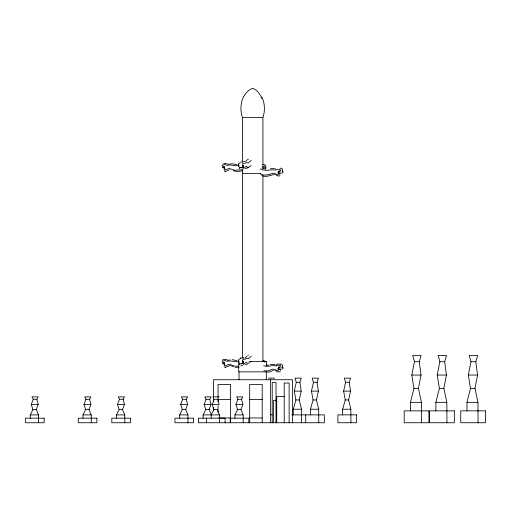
<?xml version="1.0" encoding="UTF-8"?>
<svg xmlns="http://www.w3.org/2000/svg" width="511" height="511" viewBox="0 0 511 511"><rect width="100%" height="100%" fill="white"/><g stroke="black" fill="none" stroke-linecap="round" stroke-linejoin="round"><path stroke-width="0.77" d="M224.029 166.739L224.048 166.318M224.048 362.242L224.029 362.663A2.517 0.913 -66 0 0 224.048 362.931M421.518 422.75L421.434 402.349L418.458 388.379L421.019 375.042L419.288 361.711L421.09 355.445L412.728 355.445L414.453 361.711L411.809 375.042L413.961 388.379L410.467 402.349L410.467 410.863M446.85 410.863L446.85 402.349L443.874 388.379L446.435 375.042L444.704 361.711L446.505 355.445L438.144 355.445L439.869 361.711L437.224 375.042L439.377 388.379L435.877 402.349L435.877 410.863M477.957 410.863L477.957 402.349L474.981 388.379L477.542 375.042L475.811 361.711L477.613 355.445L469.251 355.445L470.976 361.711L468.332 375.042L470.484 388.379L466.99 402.349L466.99 410.863M301.516 414.868L301.516 409.228L299.28 399.966L301.203 391.126L299.9 382.285L301.254 378.134L294.968 378.134L296.265 382.285L294.279 391.126L295.895 399.966L293.269 409.228L293.269 414.868M318.692 414.868L318.692 409.228L316.456 399.966L318.379 391.126L317.076 382.285L318.43 378.134L312.144 378.134L313.441 382.285L311.455 391.126L313.071 399.966L310.445 409.228L310.445 414.868M350.923 422.75L350.859 409.228L348.623 399.966L350.546 391.126L349.243 382.285L350.597 378.134L344.312 378.134L345.608 382.285L343.622 391.126L345.238 399.966L342.613 409.228L342.613 414.868M239.41 167.091L239.333 168.221L239.787 168.739M239.41 363.014L239.333 364.151L239.787 364.669M262.922 168.751L262.922 117.575C265.209 110.874 264.896 103.292 261.83 96.892M38.574 422.75L38.504 414.906L36.268 409.535L38.197 404.405L36.894 399.283L38.248 396.875L31.963 396.875L33.26 399.283L31.267 404.405L32.889 409.535L30.258 414.906L30.258 418.177M91.29 422.75L91.226 414.906L88.991 409.535L90.913 404.405L89.617 399.283L90.964 396.875L84.679 396.875L85.976 399.283L83.989 404.405L85.612 409.535L82.98 414.906L82.98 418.177M124.831 422.75L124.761 414.906L122.525 409.535L124.454 404.405L123.151 399.283L124.505 396.875L118.22 396.875L119.517 399.283L117.524 404.405L119.146 409.535L116.514 414.906L116.514 418.177M187.984 422.75L187.92 414.906L185.685 409.535L187.607 404.405L186.304 399.283L187.658 396.875L181.373 396.875L182.67 399.283L180.683 404.405L182.299 409.535L179.674 414.906L179.674 418.177M211.356 414.906L209.12 409.535L211.043 404.405L209.746 399.283L211.094 396.875L204.809 396.875L206.105 399.283L204.119 404.405L205.741 409.535L203.11 414.906L203.11 418.177M243.242 422.75L243.172 414.906L240.936 409.535L242.866 404.405L241.562 399.283L242.917 396.875L236.631 396.875L237.928 399.283L235.935 404.405L237.558 409.535L234.926 414.906L234.926 418.177M212.206 404.405L214.198 399.283L217.833 399.283L219.136 404.405L212.206 404.405L213.828 409.535L211.196 414.906L211.196 418.177M282.289 171.364L282.717 169.454L281.721 168.438L279.894 168.113M264.519 362.082L265.407 361.533L265.956 361.858M279.734 174.749L279.926 174.398M278.878 367.211L278.872 367.352A2.517 0.913 66 0 0 279.089 367.62M238.886 165.8L238.42 166.477L238.854 166.663M238.886 361.724L238.42 362.408L238.854 362.586M279.089 171L278.872 171.421A2.517 0.913 66 0 0 279.089 171.696M242.987 165.468L242.61 165.82M242.936 361.469L242.591 361.06M245.721 161.361L246.89 160.256M245.012 358.09L246.89 356.186M276.106 175.056L277.952 176.014L279.913 175.765M250.997 165.519L249.879 166.643L247.746 167.442L246.002 166.42C244.482 167.378 242.814 170.265 243.613 166.886L243.555 166.337L242.463 166.522L243.364 165.379L242.91 165.136C241.051 162.99 245.286 163.852 246.238 162.626L248.295 162.875L251.284 160.269M250.633 361.794L250.997 361.443M282.066 367.69L282.717 365.384L281.721 364.362L280.737 364.132M280.482 370.692C279.83 372.551 277.396 372.212 276.106 370.98M276.061 364.937L276.598 364.937L276.061 364.931M281.689 173.395L283.337 172.098L281.893 171.07M281.689 369.319L283.337 368.022L281.893 366.994M247.286 159.662L248.493 159.145M242.834 169.735L241.281 169.997M242.834 365.659L240.847 365.857M247.746 355.337L248.493 355.075M243.051 357.662L243.804 357.393M240.489 162.262L242.061 161.961M240.489 358.185L242.061 357.885L243.504 358.447M240.164 358.332L240.853 358.019M239.621 359.035C238.522 358.824 237.698 361.13 238.867 361.022M278.661 172.533L278.131 172.692A2.529 0.99 -86.5 0 0 278.233 172.98M278.661 368.457L278.131 368.616A2.529 0.99 -86.5 0 0 278.361 369.134M248.723 167.627L245.267 168.566M249.879 362.574L247.746 363.372L246.002 362.344C244.482 363.302 242.814 366.189 243.613 362.81L243.555 362.267L242.463 362.446L243.364 361.303L242.91 361.066C241.051 358.914 245.286 359.776 246.238 358.556L248.295 358.799L251.284 356.199M273.417 370.354L269.386 371.989L267.291 372.11M229.401 169.818L225.562 171.389M239.001 165.136C235.015 166.918 230.927 163.999 226.801 165.347L225.217 164.529L222.125 165.104L222.381 166.139L224.374 166.637L222.202 167.461L224.763 167.665L224.188 169.262L224.674 170.195L228.213 168.694L229.765 168.617L234.485 170.259L240.719 169.882M239.001 361.066C235.015 362.842 230.927 359.923 226.801 361.277L225.217 360.453L222.125 361.034L222.381 362.063L224.374 362.567L222.202 363.385L224.763 363.589L224.188 365.186L224.674 366.119L228.213 364.618L230.467 364.541L234.485 366.183L238.854 366.17M238.867 165.098C237.564 165.117 238.733 162.619 239.94 163.111M243.025 362.586L243.281 362.618A2.529 2.357 59.8 0 1 243 362.893M239.889 363.513C238.912 364.183 244.814 363.743 241.767 363.481M230.071 359.865L229.535 360.025M242.572 170.808L237.047 171.504L233.284 170.744M243.415 161.572L244.973 161.444M247.273 364.196L245.267 364.49M222.655 359.674L227.095 359.437M223.633 163.52L227.095 163.514M229.535 164.101L232.135 163.75L236.887 164.727M270.262 364.669L272.222 364.362L274.988 364.745M268.684 365.205L266.097 365.033M270.421 168.713L274.286 168.624M277.269 364.119L280.577 364.1M225.562 367.32L229.241 365.774L230.627 365.704M262.839 166.854L264.238 166.822L264.89 165.73C266.474 164.97 266.078 167.289 265.228 167.729C266.716 168.266 265.132 168.541 265.107 169.371M262.98 164.459L265.075 164.823M262.98 360.383L264.391 360.472M239.122 367.358L234.958 367.307M261.83 98.585C260.252 94.171 257.186 89.962 252.677 88.25C241.582 92.663 238.797 107.246 242.425 117.575L262.922 117.575M242.425 173.478L260.827 173.478M238.707 361.628L238.707 371.855L266.64 371.855M249.33 361.628L266.64 361.628L266.64 365.563M414.453 361.711L419.282 361.711M439.869 361.711L444.704 361.711M470.976 361.711L475.811 361.711M411.809 375.042L421.019 375.042M437.224 375.042L446.435 375.042M468.332 375.042L477.542 375.042M268.384 378.134L274.669 378.134M296.265 382.285L299.9 382.285M313.441 382.285L317.069 382.285M345.608 382.285L349.243 382.285M413.961 388.379L418.458 388.379M439.377 388.379L443.867 388.379M470.484 388.379L474.975 388.379M294.279 391.126L301.203 391.126M311.455 391.126L318.379 391.126M343.622 391.126L350.546 391.126M284.225 396.498L276.732 396.498L276.732 422.75M212.902 396.875L219.187 396.875M33.26 399.283L36.894 399.283M85.976 399.283L89.617 399.283M119.517 399.283L123.151 399.283M182.67 399.283L186.298 399.283M206.105 399.283L209.746 399.283M237.928 399.283L241.562 399.283M218.063 399.449L230.576 399.449M249.687 399.449L262.2 399.449M295.895 399.966L299.28 399.966M313.071 399.966L316.456 399.966M345.238 399.966L348.623 399.966M276.01 400.305L273.532 400.305L273.532 422.75M410.467 402.349L421.434 402.349M435.877 402.349L446.85 402.349M466.99 402.349L477.957 402.349M31.267 404.405L38.197 404.405M83.989 404.405L90.913 404.405M117.524 404.405L124.454 404.405M180.683 404.405L187.607 404.405M204.119 404.405L211.043 404.405M235.935 404.405L242.866 404.405M293.269 409.228L301.516 409.228M310.445 409.228L318.679 409.228M342.613 409.228L350.846 409.228M32.889 409.535L36.268 409.535M85.612 409.535L88.991 409.535M119.146 409.535L122.525 409.535M182.299 409.535L185.685 409.535M205.741 409.535L209.12 409.535M213.828 409.535L217.207 409.535L219.443 414.906L219.443 418.177M237.558 409.535L240.936 409.535M270.37 414.779L272.21 414.779M30.258 414.906L38.504 414.906M82.98 414.906L91.226 414.906M116.514 414.906L124.761 414.906M179.674 414.906L187.907 414.906M203.11 414.906L219.443 414.906M234.926 414.906L243.172 414.906M291.743 414.868L324.325 414.868L324.325 422.75L198.402 422.75L198.402 418.177L225.076 418.177L225.076 422.75M218.849 417.953L230.576 417.953M249.687 417.953L262.2 417.953M263.81 370.852L268.192 370.871L272.216 369.223L274.477 369.306L278.022 370.801L278.508 369.875L277.933 368.278L280.501 368.067L278.323 367.249L280.322 366.751L280.577 365.716L277.473 365.141L275.889 365.959C271.75 364.611 267.662 367.53 263.657 365.748M224.022 169.058L223.959 168.879A2.498 0.434 24.6 0 1 224.118 168.63M224.022 364.982L223.959 364.803A2.498 0.434 24.6 0 1 223.914 364.618M275.122 174.538C271.086 174.5 266.448 177.994 261.76 175.497M275.576 168.847L274.988 168.822M260.284 168.956C265.407 171.722 270.575 169.128 275.889 170.035L277.473 169.211L280.577 169.793L280.322 170.827L278.323 171.326L280.501 172.143L277.933 172.354L278.463 174.206C277.224 176.416 274.899 172.201 272.919 173.299C268.99 174.756 264.641 175.944 260.463 174.174M236.887 360.651L232.135 359.674M228.245 164.274L227.765 164.325L228.2 164.255M224.546 171.172L225.728 171.428M224.687 367.128L225.728 367.352M242.38 166.477L243.281 166.688A2.529 2.357 59.8 0 1 242.68 167.193M262.411 167.908L264.391 168.56M274.963 370.43L275.538 370.622M231.54 365.933L233.284 366.674M264.877 167.333L265.145 167.768A2.517 2.089 30.2 0 1 264.896 168.023M224.482 167.844L224.77 168.004A2.529 0.99 86.5 0 0 224.904 168.291M478.041 410.863L478.041 422.75M446.933 410.863L446.933 422.75M318.755 414.868L318.755 422.75M305.731 414.868L305.731 422.75M301.579 414.868L301.579 422.75M292.433 422.75L292.433 379.73L213.489 379.73L213.489 402.036M289.13 422.75L289.13 383.026L284.225 383.026L284.225 422.75M276.01 422.75L276.01 382.624L272.21 382.624L272.21 422.75M270.37 379.73L270.37 422.75M266.308 371.855L266.308 379.73M262.922 175.867L262.922 361.628M262.2 422.75L262.2 384.496L249.687 384.496L249.687 422.75M248.806 422.75L248.806 418.177L230.218 418.177L230.218 422.75M242.425 117.575L242.425 162.453M242.425 169.543L242.425 357.643M239.046 371.855L239.046 379.73M230.576 422.75L230.576 384.496L218.063 384.496L218.063 401.761M219.506 418.177L219.506 422.75M218.063 405.619L218.063 412.556M213.489 407.612L213.489 410.799M206.489 418.177L206.489 422.75M280.469 173.459A2.491 0.434 -24.5 0 1 280.411 173.561L279.178 173.561A2.491 0.434 -24.5 0 1 279.811 173.382M280.411 369.491L279.178 369.491A2.491 0.434 -24.5 0 1 280.411 369.491M227.874 360.178L228.308 360.249L227.874 360.178M239.64 167.659L242.853 167.749L239.64 167.659M428.927 410.863L404.201 410.863L404.201 422.75L428.927 422.75L428.927 410.863M454.343 410.863L429.617 410.863L429.617 422.75L454.343 422.75L454.343 410.863M485.45 410.863L460.724 410.863L460.724 422.75L485.45 422.75L485.45 410.863M356.493 414.868L337.899 414.868L337.899 422.75L356.493 422.75L356.493 414.868M44.138 418.177L25.55 418.177L25.55 422.75L44.138 422.75L44.138 418.177M96.86 418.177L78.272 418.177L78.272 422.75L96.86 422.75L96.86 418.177M130.401 418.177L111.807 418.177L111.807 422.75L130.401 422.75L130.401 418.177M193.554 418.177L174.96 418.177L174.96 422.75L193.554 422.75L193.554 418.177"/></g></svg>
